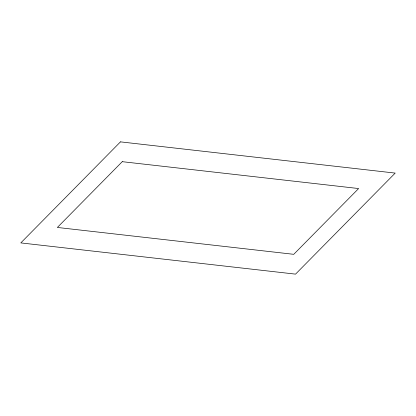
<?xml version="1.0" encoding="UTF-8"?>
<svg xmlns="http://www.w3.org/2000/svg" width="416" height="416" viewBox="0 0 416 416"><rect width="100%" height="100%" fill="white"/><g stroke="black" fill="none" stroke-linecap="round" stroke-linejoin="round"><path stroke-width="0.62" d="M120.463 141.866L20.8 242.908L295.537 274.134L395.2 173.092L120.463 141.866M122.252 161.678L57.366 227.453L293.748 254.322L358.634 188.547L122.252 161.678"/></g></svg>
